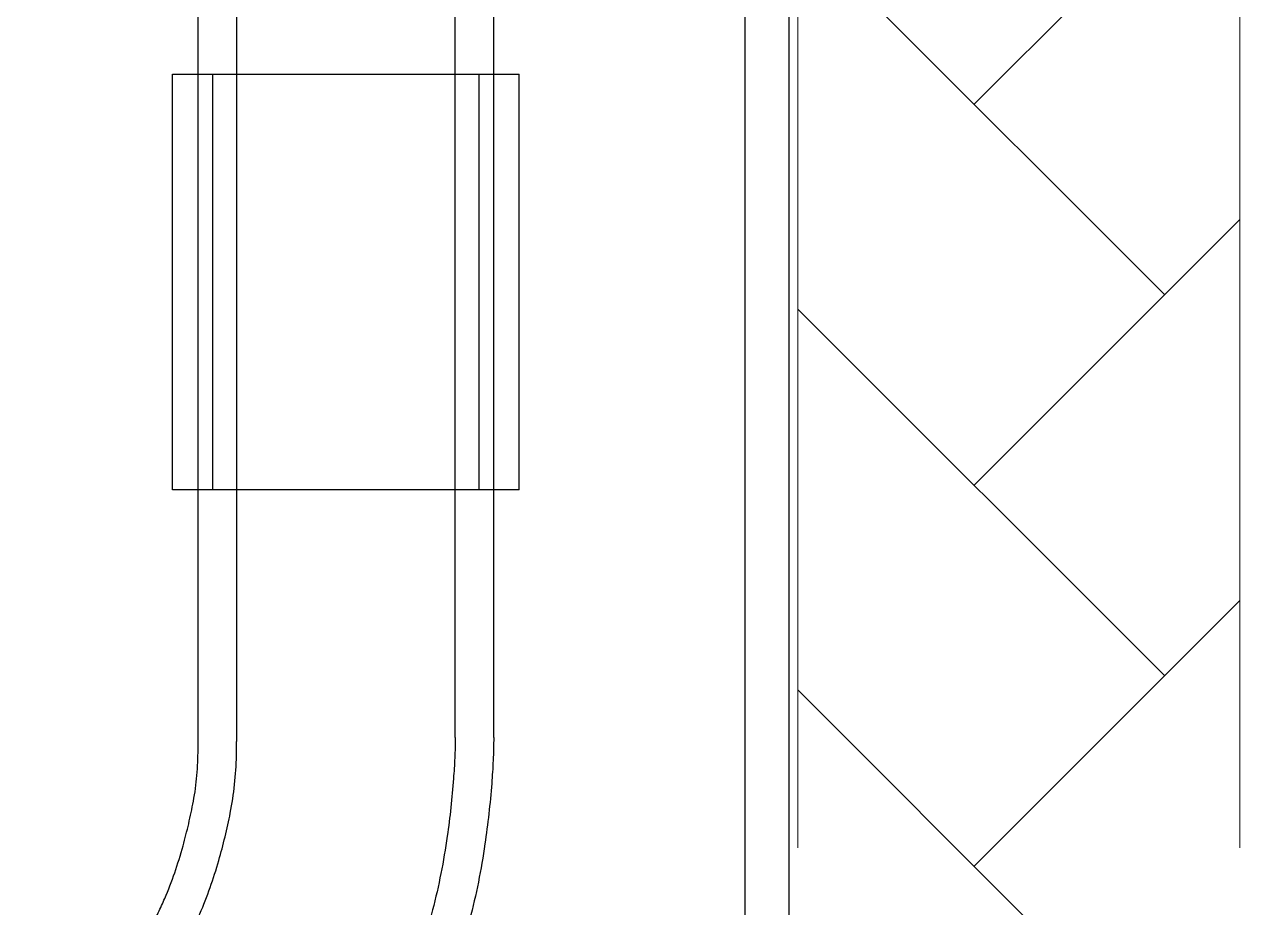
# Model space of a CAD drawing. Header units: millimetres. Extents: x -46397 to 283259, y -8690 to 23983.
# Drawn here: x 273403.3 to 273540.8, y 6642.3 to 6742.3 of the extents above; entities that cross this region are included whole.
import ezdxf

# ---------------------------------------------------------------- set-up
doc = ezdxf.new("R2010")
doc.units = ezdxf.units.MM
doc.linetypes.add('CENTER', pattern=[2, 1.25, -0.25, 0.25, -0.25])
doc.linetypes.add('PHANTOM', pattern=[63.5, 31.75, -6.35, 6.35, -6.35, 6.35, -6.35])
doc.layers.add('DUONGTAM', color=1, linetype='CENTER', lineweight=0)

# ---------------------------------------------------------------- blocks, each defined once
blk = doc.blocks.new('BO-3')
at = {"color": 251, "linetype": 'PHANTOM', "ltscale": 5, "extrusion": (0, 1, 0)}
for p, q in [((542.56, 4390.19), (542.56, 4567.75)), ((567.27, 4390.19), (567.27, 4567.75)), ((538.22, 4390.19), (538.22, 4562.28)), ((571.62, 4390.19), (571.62, 4562.28)), ((600, 4477.61), (600, 2977.61)), ((605, 4477.61), (605, 2977.61)), ((535.32, 4465.24), (574.52, 4465.24)), ((535.32, 4418.2), (535.32, 4465.24)), ((539.86, 4418.2), (539.86, 4465.24)), ((569.97, 4418.2), (569.97, 4465.24)), ((574.52, 4418.2), (574.52, 4465.24)), ((574.52, 4418.2), (535.32, 4418.2))]:
    blk.add_line(p, q, dxfattribs=at)
at = {"color": 251, "linetype": 'PHANTOM', "ltscale": 5}
for points, knots in [([(528.35, 4361.06), (529.3, 4362.32), (530.16, 4363.64), (531.65, 4366.3), (532.3, 4367.55), (533.45, 4369.82), (533.96, 4370.89), (535.24, 4373.86), (535.92, 4375.86), (536.95, 4379.58), (537.35, 4381.27), (538.03, 4384.87), (538.17, 4386.88), (538.21, 4389.31), (538.22, 4389.75), (538.22, 4390.19)], [1.202967, 1.202967, 1.202967, 1.202967, 6.71604, 6.71604, 11.010454, 11.010454, 14.749286, 14.749286, 21.290886, 21.290886, 26.543, 26.543, 32.500959, 32.500959, 33.824681, 33.824681, 33.824681, 33.824681]), ([(530.56, 4356.84), (531.26, 4357.72), (531.91, 4358.54), (533.12, 4360.26), (533.69, 4361.14), (535.02, 4363.38), (535.77, 4364.8), (537.17, 4367.54), (537.82, 4368.88), (539.24, 4372.17), (539.94, 4374.19), (541.04, 4378.03), (541.48, 4379.83), (542.26, 4383.75), (542.48, 4385.95), (542.55, 4388.82), (542.56, 4389.51), (542.56, 4390.19)], [0, 0, 0, 0, 3.622244, 3.622244, 7.119635, 7.119635, 12.072728, 12.072728, 16.747494, 16.747494, 23.34736, 23.34736, 28.947643, 28.947643, 35.523479, 35.523479, 37.572901, 37.572901, 37.572901, 37.572901]), ([(567.27, 4390.19), (567.27, 4388.64), (567.19, 4387.08), (566.91, 4383.35), (566.68, 4381.17), (565.96, 4376.2), (565.43, 4373.4), (564.07, 4368.31), (563.31, 4366), (561.63, 4361.62), (560.72, 4359.56), (558.64, 4355.16), (557.42, 4352.85), (554.72, 4348.29), (553.22, 4346.06), (550.23, 4341.94), (548.75, 4340.02), (547.08, 4337.91), (546.91, 4337.7), (546.74, 4337.48)], [0, 0, 0, 0, 4.667864, 4.667864, 11.245116, 11.245116, 19.775437, 19.775437, 27.155795, 27.155795, 34.085706, 34.085706, 42.145558, 42.145558, 50.53173, 50.53173, 58.263865, 58.263865, 59.145405, 59.145405, 59.145405, 59.145405]), ([(571.62, 4390.19), (571.62, 4388.45), (571.53, 4386.72), (571.22, 4382.69), (570.96, 4380.4), (570.21, 4375.25), (569.65, 4372.38), (568.62, 4368.51), (568.31, 4367.45), (567.98, 4366.41)], [0, 0, 0, 0, 5.212505, 5.212505, 12.122878, 12.122878, 20.889201, 20.889201, 24.207874, 24.207874, 24.207874, 24.207874])]:
    blk.add_open_spline(points, degree=3, knots=knots, dxfattribs=at)

msp = doc.modelspace()

# ---------------------------------------------------------------- hatches: boundary and pattern name
h = msp.add_hatch()
h.set_pattern_fill('AR-HBONE', color=1, scale=0.3)
h.set_pattern_definition([(45, (5396.137, -4000), (0, 43.1052294), [91.44, -30.48]), (135, (5417.69, -3978.447), (4e-15, 43.1052294), [91.44, -30.48])])
edge = h.paths.add_edge_path()
edge.add_line((273540.75, 5199.26), (273540.75, 6798.91))
edge.add_arc((273280.89, 6800.56), 259.87, 359.636, 423.117)
edge.add_arc((272884.75, 6019.1), 1136, 63.11833, 116.88162)
edge.add_arc((272488.61, 6800.56), 259.87, 116.8829, 180.3639)
edge.add_line((272228.75, 6798.91), (272228.75, 5199.26))
edge.add_arc((272488.61, 5197.61), 259.87, 179.636, 243.1169)
edge.add_arc((272884.75, 5979.07), 1136, 243.11832, 296.88161)
edge.add_arc((273280.89, 5197.61), 259.87, 296.8829, 360.3639)
edge = h.paths.add_edge_path(flags=16)
edge.add_line((272278.75, 5199.09), (272278.75, 6799.08))
edge.add_arc((272488.61, 6800.56), 209.87, 116.8831, 180.4051, ccw=False)
edge.add_arc((272884.75, 6019.1), 1086, 63.11836, 116.88165, ccw=False)
edge.add_arc((273280.89, 6800.56), 209.87, -0.4051, 63.117, ccw=False)
edge.add_line((273490.75, 6799.08), (273490.75, 5199.09))
edge.add_arc((273280.89, 5197.61), 209.87, -63.117, 0.4051, ccw=False)
edge.add_arc((272884.75, 5979.07), 1086, 243.11835, 296.88164, ccw=False)
edge.add_arc((272488.61, 5197.61), 209.87, 179.5949, 243.1169, ccw=False)

# ---------------------------------------------------------------- linework, layer by layer
at = {"layer": 'DUONGTAM', "color": 5, "lineweight": 0, "ltscale": 100, "elevation": -1.5}
msp.add_lwpolyline([(272228.75, 6749.09), (272228.75, 5249.09), (272228.75, 5199.26, 0.284296), (272371.11, 4965.83, 0.238987), (273398.39, 4965.83, 0.284296), (273540.75, 5199.26), (273540.75, 5249.09), (273540.75, 6749.09), (273540.75, 6798.91, 0.284296), (273398.39, 7032.35, 0.238987), (272371.11, 7032.35, 0.284296), (272228.75, 6798.91)], format="xyb", close=True, dxfattribs=at)
msp.add_lwpolyline([(272278.75, 6749.09), (272278.75, 5249.09), (272278.75, 5199.09, 0.28449), (272393.72, 5010.42, 0.238987), (273375.79, 5010.42, 0.28449), (273490.75, 5199.09), (273490.75, 5249.09), (273490.75, 6749.09), (273490.75, 6799.08, 0.28449), (273375.79, 6987.75, 0.238987), (272393.72, 6987.75, 0.28449), (272278.75, 6799.08), (272278.75, 6749.09)], format="xyb", dxfattribs=at)

# ---------------------------------------------------------------- block references
msp.add_blockref('BO-3', (272884.75, 2271.41, -1.5))

doc.saveas('drawing.dxf')
